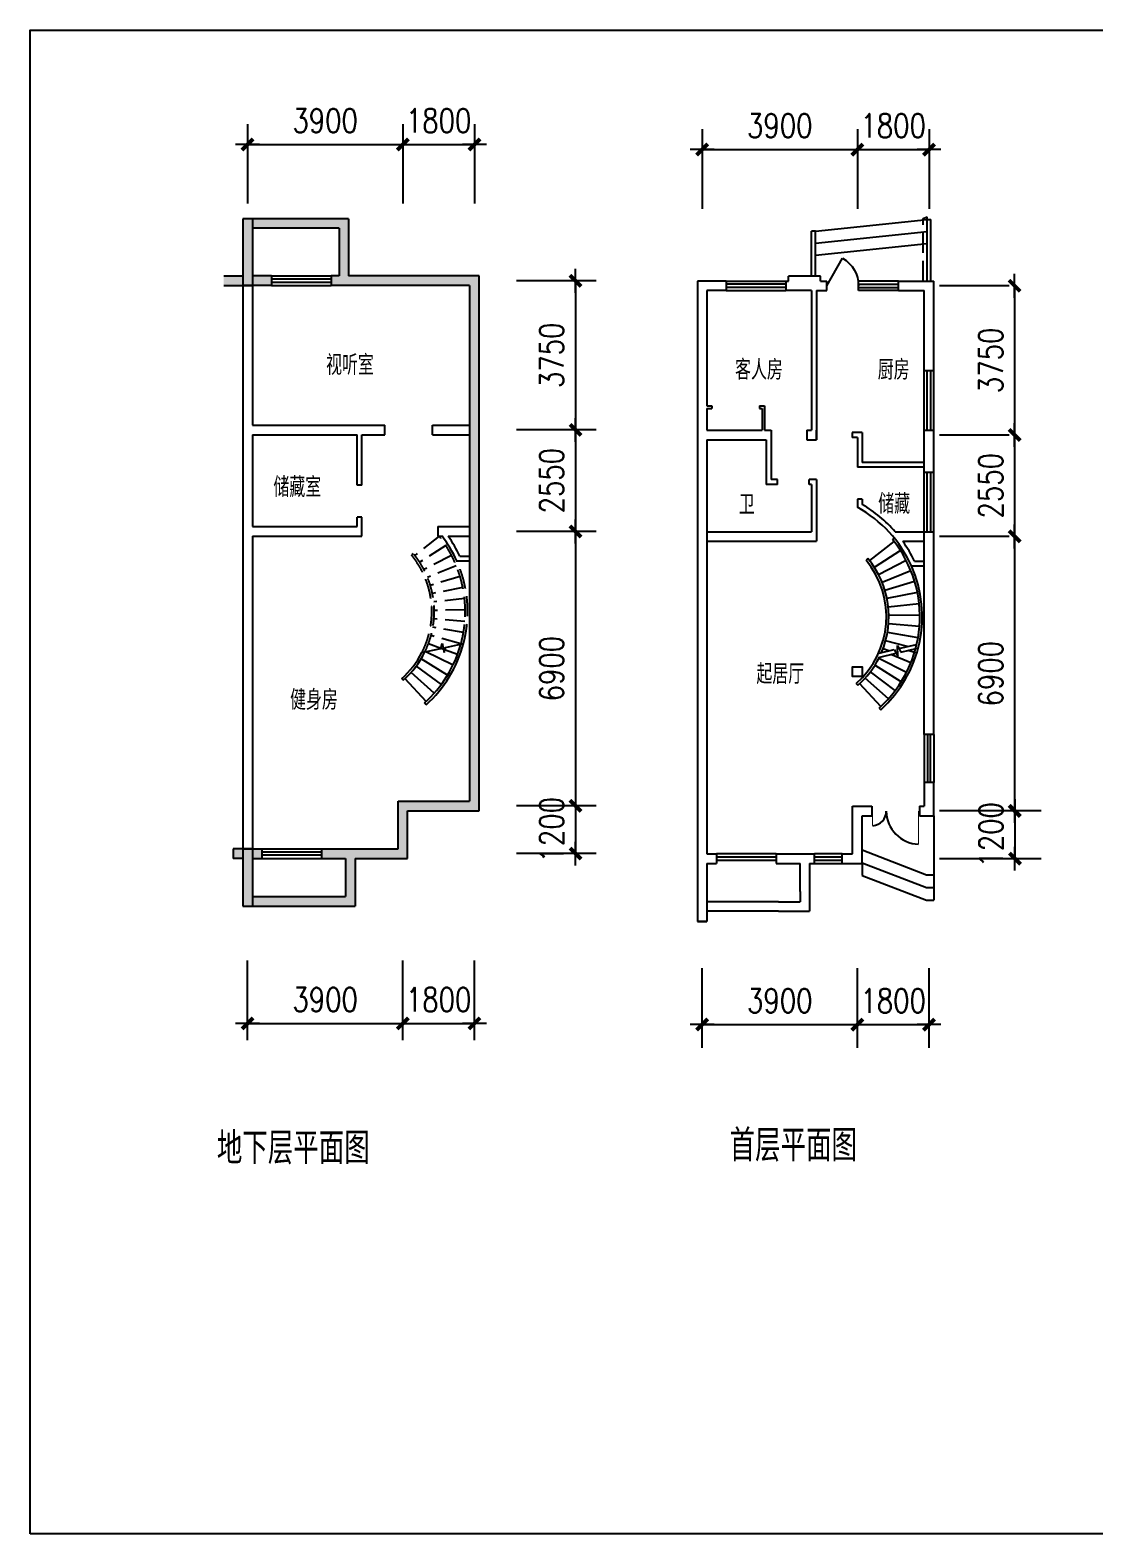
# Model space of a CAD drawing. Extents: x -144404 to 147451, y -180554 to 49126.
# Drawn here: x 48820 to 75550, y -61273 to -23473 of the extents above; entities that cross this region are included whole.
import ezdxf

# ---------------------------------------------------------------- set-up
doc = ezdxf.new("R2010")
doc.units = 0
doc.header["$LTSCALE"] = 2000
doc.header["$MEASUREMENT"] = 0
doc.linetypes.add('DASH', pattern=[0.35, 0.25, -0.1])
doc.layers.get('0').update_dxf_attribs({"color": 3, "linetype": 'CONTINUOUS'})
doc.layers.get('DEFPOINTS').update_dxf_attribs({"linetype": 'CONTINUOUS'})
for name, color, linetype in [('AXIS', 3, 'CONTINUOUS'), ('JIAJU', 6, 'CONTINUOUS'), ('OTHER', 7, 'CONTINUOUS'), ('PUB_DIM', 3, 'CONTINUOUS'), ('PUB_TEXT', 7, 'CONTINUOUS'), ('PUB_TITLE', 4, 'CONTINUOUS'), ('ROOF', 4, 'CONTINUOUS'), ('STAIR', 6, 'CONTINUOUS'), ('WALL', 255, 'CONTINUOUS'), ('WINDOW', 4, 'CONTINUOUS')]:
    doc.layers.add(name, color=color, linetype=linetype)
doc.styles.add('-宋体', font='simplex.shx', dxfattribs={"width": 0.8, "bigfont": 'hztxt.shx'})
doc.styles.add('DIM_FONT', font='SIMPLEX.shx', dxfattribs={"width": 0.8})
doc.dimstyles.new('AXIS200', dxfattribs={"dimscale": 2, "dimtxt": 300, "dimasz": 1, "dimexe": 250, "dimexo": 300, "dimgap": 150, "dimtad": 1, "dimdec": 0, "dimzin": 0, "dimtxsty": 'DIM_FONT', "dimblk": '_DIMX', "dimcen": 0.09, "dimse1": 1, "dimse2": 1, "dimclrt": 7, "dimazin": 3, "dimtfac": 1, "dimtdec": 0, "dimtix": 1, "dimtmove": 0, "dimatfit": 3, "dimtolj": 1, "dimtzin": 0})

# ---------------------------------------------------------------- blocks, each defined once
blk = doc.blocks.new('_DIMX')
blk.add_line((-150, 0), (150, 0))
at = {"const_width": 50}
blk.add_lwpolyline([(-70, -70), (70, 70)], dxfattribs=at)
blk = doc.blocks.new('*D230')
at = {"color": 0, "linetype": 'BYBLOCK'}
for p, q in [((234837, 170810), (234835, 170810)), ((234839, 170810), (236639, 170810)), ((236641, 170810), (236643, 170810))]:
    blk.add_line(p, q, dxfattribs=at)
at = {"layer": 'DEFPOINTS', "color": 0, "linetype": 'BYBLOCK'}
for p in [(236639, 170810), (234839, 165210), (236639, 165210)]:
    blk.add_point(p, dxfattribs=at)
at = {"color": 0, "linetype": 'BYBLOCK', "xscale": 2, "yscale": 2, "zscale": 2}
blk.add_blockref('_DIMX', (234839, 170810), dxfattribs=at)
at = {"color": 0, "linetype": 'BYBLOCK', "xscale": 2, "yscale": 2, "zscale": 2, "rotation": 180}
blk.add_blockref('_DIMX', (236639, 170810), dxfattribs=at)
at = {"color": 7, "linetype": 'BYBLOCK', "insert": (235739, 171410), "char_height": 600, "attachment_point": 5, "style": 'DIM_FONT'}
blk.add_mtext('\\A1;1800', dxfattribs=at)
blk = doc.blocks.new('*D229')
at = {"color": 0, "linetype": 'BYBLOCK'}
blk.add_line((230941, 170810), (234837, 170810), dxfattribs=at)
at = {"layer": 'DEFPOINTS', "color": 0, "linetype": 'BYBLOCK'}
for p in [(234839, 170810), (230939, 165210), (234839, 165210)]:
    blk.add_point(p, dxfattribs=at)
at = {"color": 0, "linetype": 'BYBLOCK', "xscale": 2, "yscale": 2, "zscale": 2, "rotation": 180}
blk.add_blockref('_DIMX', (230939, 170810), dxfattribs=at)
at = {"color": 0, "linetype": 'BYBLOCK', "xscale": 2, "yscale": 2, "zscale": 2}
blk.add_blockref('_DIMX', (234839, 170810), dxfattribs=at)
at = {"color": 7, "linetype": 'BYBLOCK', "insert": (232889, 171410), "char_height": 600, "attachment_point": 5, "style": 'DIM_FONT'}
blk.add_mtext('\\A1;3900', dxfattribs=at)
blk = doc.blocks.new('*D237')
at = {"color": 0, "linetype": 'BYBLOCK'}
for p, q in [((220549, 170682), (220547, 170682)), ((220551, 170682), (222351, 170682)), ((222353, 170682), (222355, 170682))]:
    blk.add_line(p, q, dxfattribs=at)
at = {"layer": 'DEFPOINTS', "color": 0, "linetype": 'BYBLOCK'}
for p in [(222351, 170682), (220551, 165082), (222351, 165082)]:
    blk.add_point(p, dxfattribs=at)
at = {"color": 0, "linetype": 'BYBLOCK', "xscale": 2, "yscale": 2, "zscale": 2}
blk.add_blockref('_DIMX', (220551, 170682), dxfattribs=at)
at = {"color": 0, "linetype": 'BYBLOCK', "xscale": 2, "yscale": 2, "zscale": 2, "rotation": 180}
blk.add_blockref('_DIMX', (222351, 170682), dxfattribs=at)
at = {"color": 7, "linetype": 'BYBLOCK', "insert": (221451, 171282), "char_height": 600, "attachment_point": 5, "style": 'DIM_FONT'}
blk.add_mtext('\\A1;1800', dxfattribs=at)
blk = doc.blocks.new('*D238')
at = {"color": 0, "linetype": 'BYBLOCK'}
blk.add_line((216653, 170682), (220549, 170682), dxfattribs=at)
at = {"layer": 'DEFPOINTS', "color": 0, "linetype": 'BYBLOCK'}
for p in [(220551, 170682), (216651, 165082), (220551, 165082)]:
    blk.add_point(p, dxfattribs=at)
at = {"color": 0, "linetype": 'BYBLOCK', "xscale": 2, "yscale": 2, "zscale": 2, "rotation": 180}
blk.add_blockref('_DIMX', (216651, 170682), dxfattribs=at)
at = {"color": 0, "linetype": 'BYBLOCK', "xscale": 2, "yscale": 2, "zscale": 2}
blk.add_blockref('_DIMX', (220551, 170682), dxfattribs=at)
at = {"color": 7, "linetype": 'BYBLOCK', "insert": (218601, 171282), "char_height": 600, "attachment_point": 5, "style": 'DIM_FONT'}
blk.add_mtext('\\A1;3900', dxfattribs=at)
blk = doc.blocks.new('*D227')
at = {"color": 0, "linetype": 'BYBLOCK'}
for p, q in [((234837, 149298), (234835, 149298)), ((234839, 149298), (236639, 149298)), ((236641, 149298), (236643, 149298))]:
    blk.add_line(p, q, dxfattribs=at)
at = {"layer": 'DEFPOINTS', "color": 0, "linetype": 'BYBLOCK'}
for p in [(234839, 154898), (236639, 154898), (236639, 149298)]:
    blk.add_point(p, dxfattribs=at)
at = {"color": 0, "linetype": 'BYBLOCK', "xscale": 2, "yscale": 2, "zscale": 2}
blk.add_blockref('_DIMX', (234839, 149298), dxfattribs=at)
at = {"color": 0, "linetype": 'BYBLOCK', "xscale": 2, "yscale": 2, "zscale": 2, "rotation": 180}
blk.add_blockref('_DIMX', (236639, 149298), dxfattribs=at)
at = {"color": 7, "linetype": 'BYBLOCK', "insert": (235739, 149898), "char_height": 600, "attachment_point": 5, "style": 'DIM_FONT'}
blk.add_mtext('\\A1;1800', dxfattribs=at)
blk = doc.blocks.new('*D228')
at = {"color": 0, "linetype": 'BYBLOCK'}
blk.add_line((230941, 149298), (234837, 149298), dxfattribs=at)
at = {"layer": 'DEFPOINTS', "color": 0, "linetype": 'BYBLOCK'}
for p in [(230939, 154898), (234839, 154898), (234839, 149298)]:
    blk.add_point(p, dxfattribs=at)
at = {"color": 0, "linetype": 'BYBLOCK', "xscale": 2, "yscale": 2, "zscale": 2, "rotation": 180}
blk.add_blockref('_DIMX', (230939, 149298), dxfattribs=at)
at = {"color": 0, "linetype": 'BYBLOCK', "xscale": 2, "yscale": 2, "zscale": 2}
blk.add_blockref('_DIMX', (234839, 149298), dxfattribs=at)
at = {"color": 7, "linetype": 'BYBLOCK', "insert": (232889, 149898), "char_height": 600, "attachment_point": 5, "style": 'DIM_FONT'}
blk.add_mtext('\\A1;3900', dxfattribs=at)
blk = doc.blocks.new('*D235')
at = {"color": 0, "linetype": 'BYBLOCK'}
for p, q in [((220549, 148688), (220547, 148688)), ((220551, 148688), (222351, 148688)), ((222353, 148688), (222355, 148688))]:
    blk.add_line(p, q, dxfattribs=at)
at = {"layer": 'DEFPOINTS', "color": 0, "linetype": 'BYBLOCK'}
for p in [(220551, 154288), (222351, 154288), (222351, 148688)]:
    blk.add_point(p, dxfattribs=at)
at = {"color": 0, "linetype": 'BYBLOCK', "xscale": 2, "yscale": 2, "zscale": 2}
blk.add_blockref('_DIMX', (220551, 148688), dxfattribs=at)
at = {"color": 0, "linetype": 'BYBLOCK', "xscale": 2, "yscale": 2, "zscale": 2, "rotation": 180}
blk.add_blockref('_DIMX', (222351, 148688), dxfattribs=at)
at = {"color": 7, "linetype": 'BYBLOCK', "insert": (221451, 149288), "char_height": 600, "attachment_point": 5, "style": 'DIM_FONT'}
blk.add_mtext('\\A1;1800', dxfattribs=at)
blk = doc.blocks.new('*D236')
at = {"color": 0, "linetype": 'BYBLOCK'}
blk.add_line((216653, 148688), (220549, 148688), dxfattribs=at)
at = {"layer": 'DEFPOINTS', "color": 0, "linetype": 'BYBLOCK'}
for p in [(216651, 154288), (220551, 154288), (220551, 148688)]:
    blk.add_point(p, dxfattribs=at)
at = {"color": 0, "linetype": 'BYBLOCK', "xscale": 2, "yscale": 2, "zscale": 2, "rotation": 180}
blk.add_blockref('_DIMX', (216651, 148688), dxfattribs=at)
at = {"color": 0, "linetype": 'BYBLOCK', "xscale": 2, "yscale": 2, "zscale": 2}
blk.add_blockref('_DIMX', (220551, 148688), dxfattribs=at)
at = {"color": 7, "linetype": 'BYBLOCK', "insert": (218601, 149288), "char_height": 600, "attachment_point": 5, "style": 'DIM_FONT'}
blk.add_mtext('\\A1;3900', dxfattribs=at)
blk = doc.blocks.new('*D231')
at = {"color": 0, "linetype": 'BYBLOCK'}
blk.add_line((241909, 161083), (241909, 154187), dxfattribs=at)
at = {"layer": 'DEFPOINTS', "color": 0, "linetype": 'BYBLOCK'}
for p in [(237909, 161085), (237909, 154185), (241909, 154185)]:
    blk.add_point(p, dxfattribs=at)
at = {"color": 0, "linetype": 'BYBLOCK', "xscale": 2, "yscale": 2, "zscale": 2}
for p, rotation in [((241909, 161085), 90), ((241909, 154185), 270)]:
    blk.add_blockref('_DIMX', p, dxfattribs=dict(at, rotation=rotation))
at = {"color": 7, "linetype": 'BYBLOCK', "insert": (241309, 157635), "char_height": 600, "attachment_point": 5, "rotation": 90, "style": 'DIM_FONT'}
blk.add_mtext('\\A1;6900', dxfattribs=at)
blk = doc.blocks.new('*D239')
at = {"color": 0, "linetype": 'BYBLOCK'}
blk.add_line((224503, 160956), (224503, 154060), dxfattribs=at)
at = {"layer": 'DEFPOINTS', "color": 0, "linetype": 'BYBLOCK'}
for p in [(223451, 160958), (223451, 154058), (224503, 154058)]:
    blk.add_point(p, dxfattribs=at)
at = {"color": 0, "linetype": 'BYBLOCK', "xscale": 2, "yscale": 2, "zscale": 2}
for p, rotation in [((224503, 160958), 90), ((224503, 154058), 270)]:
    blk.add_blockref('_DIMX', p, dxfattribs=dict(at, rotation=rotation))
at = {"color": 7, "linetype": 'BYBLOCK', "insert": (223903, 157508), "char_height": 600, "attachment_point": 5, "rotation": 90, "style": 'DIM_FONT'}
blk.add_mtext('\\A1;6900', dxfattribs=at)
blk = doc.blocks.new('_WBLK')
for p, q in [((-0.5, 0.5), (0.5, 0.5)), ((0.5, 0.167), (-0.5, 0.167)), ((0.5, -0.167), (-0.5, -0.167)), ((-0.5, -0.5), (0.5, -0.5))]:
    blk.add_line(p, q)
blk = doc.blocks.new('*D232')
at = {"color": 0, "linetype": 'BYBLOCK'}
for p, q in [((241909, 154187), (241909, 154189)), ((241909, 154185), (241909, 152985)), ((241909, 152983), (241909, 152981))]:
    blk.add_line(p, q, dxfattribs=at)
at = {"layer": 'DEFPOINTS', "color": 0, "linetype": 'BYBLOCK'}
for p in [(237909, 154185), (237909, 152985), (241909, 152985)]:
    blk.add_point(p, dxfattribs=at)
at = {"color": 0, "linetype": 'BYBLOCK', "xscale": 2, "yscale": 2, "zscale": 2}
for p, rotation in [((241909, 154185), 270), ((241909, 152985), 90)]:
    blk.add_blockref('_DIMX', p, dxfattribs=dict(at, rotation=rotation))
at = {"color": 7, "linetype": 'BYBLOCK', "insert": (241309, 153585), "char_height": 600, "attachment_point": 5, "rotation": 90, "style": 'DIM_FONT'}
blk.add_mtext('\\A1;1200', dxfattribs=at)
blk = doc.blocks.new('M_B15SGY')
at = {"linetype": 'CONTINUOUS'}
for p, q in [((-0.5, 0.5), (0.5, 0.5)), ((0.5, 0.167), (-0.5, 0.167)), ((0.5, -0.167), (-0.5, -0.167))]:
    blk.add_line(p, q, dxfattribs=at)
blk = doc.blocks.new('*D240')
at = {"color": 0, "linetype": 'BYBLOCK'}
for p, q in [((224509, 154060), (224509, 154062)), ((224509, 154058), (224509, 152858)), ((224509, 152856), (224509, 152854))]:
    blk.add_line(p, q, dxfattribs=at)
at = {"layer": 'DEFPOINTS', "color": 0, "linetype": 'BYBLOCK'}
for p in [(223456, 154058), (223456, 152858), (224509, 152858)]:
    blk.add_point(p, dxfattribs=at)
at = {"color": 0, "linetype": 'BYBLOCK', "xscale": 2, "yscale": 2, "zscale": 2}
for p, rotation in [((224509, 154058), 270), ((224509, 152858), 90)]:
    blk.add_blockref('_DIMX', p, dxfattribs=dict(at, rotation=rotation))
at = {"color": 7, "linetype": 'BYBLOCK', "insert": (223909, 153458), "char_height": 600, "attachment_point": 5, "rotation": 90, "style": 'DIM_FONT'}
blk.add_mtext('\\A1;1200', dxfattribs=at)
blk = doc.blocks.new('M_A17ORW')
at = {"const_width": 0.02}
for points in [[(-0.481, -0.001), (-0.481, -0.308)], [(0.481, 0.001), (0.481, -0.691)]]:
    blk.add_lwpolyline(points, dxfattribs=at)
for centre, radius, start, end in [((-0.501, -0.003), 0.307, 274.2492, 0.2101), ((0.505, 0.002), 0.699, 180.2762, 268.0603)]:
    blk.add_arc(centre, radius, start, end)
blk = doc.blocks.new('*D233')
at = {"color": 0, "linetype": 'BYBLOCK'}
blk.add_line((241909, 167383), (241909, 163637), dxfattribs=at)
at = {"layer": 'DEFPOINTS', "color": 0, "linetype": 'BYBLOCK'}
for p in [(237909, 167385), (237909, 163635), (241909, 163635)]:
    blk.add_point(p, dxfattribs=at)
at = {"color": 0, "linetype": 'BYBLOCK', "xscale": 2, "yscale": 2, "zscale": 2}
for p, rotation in [((241909, 167385), 90), ((241909, 163635), 270)]:
    blk.add_blockref('_DIMX', p, dxfattribs=dict(at, rotation=rotation))
at = {"color": 7, "linetype": 'BYBLOCK', "insert": (241309, 165510), "char_height": 600, "attachment_point": 5, "rotation": 90, "style": 'DIM_FONT'}
blk.add_mtext('\\A1;3750', dxfattribs=at)
blk = doc.blocks.new('*D234')
at = {"color": 0, "linetype": 'BYBLOCK'}
blk.add_line((241909, 163633), (241909, 161087), dxfattribs=at)
at = {"layer": 'DEFPOINTS', "color": 0, "linetype": 'BYBLOCK'}
for p in [(237909, 163635), (237909, 161085), (241909, 161085)]:
    blk.add_point(p, dxfattribs=at)
at = {"color": 0, "linetype": 'BYBLOCK', "xscale": 2, "yscale": 2, "zscale": 2}
for p, rotation in [((241909, 163635), 90), ((241909, 161085), 270)]:
    blk.add_blockref('_DIMX', p, dxfattribs=dict(at, rotation=rotation))
at = {"color": 7, "linetype": 'BYBLOCK', "insert": (241309, 162360), "char_height": 600, "attachment_point": 5, "rotation": 90, "style": 'DIM_FONT'}
blk.add_mtext('\\A1;2550', dxfattribs=at)
blk = doc.blocks.new('*D242')
at = {"color": 0, "linetype": 'BYBLOCK'}
blk.add_line((224503, 167256), (224503, 163510), dxfattribs=at)
at = {"layer": 'DEFPOINTS', "color": 0, "linetype": 'BYBLOCK'}
for p in [(223451, 167258), (223451, 163508), (224503, 163508)]:
    blk.add_point(p, dxfattribs=at)
at = {"color": 0, "linetype": 'BYBLOCK', "xscale": 2, "yscale": 2, "zscale": 2}
for p, rotation in [((224503, 167258), 90), ((224503, 163508), 270)]:
    blk.add_blockref('_DIMX', p, dxfattribs=dict(at, rotation=rotation))
at = {"color": 7, "linetype": 'BYBLOCK', "insert": (223903, 165383), "char_height": 600, "attachment_point": 5, "rotation": 90, "style": 'DIM_FONT'}
blk.add_mtext('\\A1;3750', dxfattribs=at)
blk = doc.blocks.new('_GCBLK')
at = {"linetype": 'DASH'}
for p, q in [((-0.5, -0.5), (-0.5, 0.5)), ((0.5, -0.5), (0.5, 0.5)), ((-0.5, 0.2), (0.5, 0.2)), ((-0.5, -0.2), (0.5, -0.2))]:
    blk.add_line(p, q, dxfattribs=at)
blk = doc.blocks.new('*D241')
at = {"color": 0, "linetype": 'BYBLOCK'}
blk.add_line((224503, 163506), (224503, 160960), dxfattribs=at)
at = {"layer": 'DEFPOINTS', "color": 0, "linetype": 'BYBLOCK'}
for p in [(223451, 163508), (223451, 160958), (224503, 160958)]:
    blk.add_point(p, dxfattribs=at)
at = {"color": 0, "linetype": 'BYBLOCK', "xscale": 2, "yscale": 2, "zscale": 2}
for p, rotation in [((224503, 163508), 90), ((224503, 160958), 270)]:
    blk.add_blockref('_DIMX', p, dxfattribs=dict(at, rotation=rotation))
at = {"color": 7, "linetype": 'BYBLOCK', "insert": (223903, 162233), "char_height": 600, "attachment_point": 5, "rotation": 90, "style": 'DIM_FONT'}
blk.add_mtext('\\A1;2550', dxfattribs=at)
blk = doc.blocks.new('_DBLK')
blk.add_line((-0.5, 0), (0, -0.866))
blk.add_arc((-0.5, 0), 1, 300, 0)
blk = doc.blocks.new('M_B0OPK')
for p, q in [((-0.5, 0.5), (0.5, 0.5)), ((0.5, 0.167), (-0.5, 0.167)), ((0.5, -0.167), (-0.5, -0.167)), ((-0.5, -0.5), (0.5, -0.5))]:
    blk.add_line(p, q)

msp = doc.modelspace()

# ---------------------------------------------------------------- hatches: boundary and pattern name
at = {"layer": 'PUB_DIM'}
h = msp.add_hatch(color=256, dxfattribs=at)
h.paths.add_polyline_path([(54164.4, -28213.3), (54404.4, -28213.3), (54404.4, -29893.3), (54164.4, -29893.3)])
h.paths.add_polyline_path([(54884.4, -29653.3), (54884.4, -29893.3), (54404.4, -29893.3), (54404.4, -29653.3)])
h.paths.add_polyline_path([(53684.4, -29893.3), (53684.4, -29653.3), (54164.4, -29653.3), (54164.4, -29893.3)])
msp.add_hatch(color=256, dxfattribs=at).paths.add_polyline_path([(56384.4, -29893.3), (56384.4, -29653.3), (56584.4, -29653.3), (56584.4, -28453.3), (54404.4, -28453.3), (54404.4, -28213.3), (56824.4, -28213.3), (56824.4, -29653.3), (60104.4, -29653.3), (60104.4, -43093.3), (58304.4, -43093.3), (58304.4, -44293.3), (56984.4, -44293.3), (56984.4, -45493.3), (54404.4, -45493.3), (54404.4, -45253.3), (56744.4, -45253.3), (56744.4, -44293.3), (56144.4, -44293.3), (56144.4, -44053.3), (58064.4, -44053.3), (58064.4, -44025.2, 0.5091751), (58064.4, -44011.4), (58064.4, -42853.3), (59864.4, -42853.3), (59864.4, -29893.3)])
h = msp.add_hatch(color=256, dxfattribs=at)
h.paths.add_polyline_path([(54404.4, -44293.3), (54404.4, -44053.3), (54644.4, -44053.3), (54644.4, -44293.3)])
h.paths.add_polyline_path([(54164.4, -44053.3), (54404.4, -44053.3), (54404.4, -45493.3), (54164.4, -45493.3)])
h.paths.add_polyline_path([(53924.4, -44053.3), (54164.4, -44053.3), (54164.4, -44293.3), (53924.4, -44293.3)])

# ---------------------------------------------------------------- linework, layer by layer
at = {"layer": 'AXIS'}
for p, q in [((54284.4, -25835.5), (54284.4, -27835.5)), ((58184.4, -25835.5), (58184.4, -27835.5)), ((59984.4, -25835.5), (59984.4, -27835.5)), ((65706.3, -25963.2), (65706.3, -27963.2)), ((65706.3, -25963.2), (65706.3, -27963.2)), ((69606.3, -25963.2), (69606.3, -27963.2)), ((71406.3, -25963.2), (71406.3, -27963.2)), ((63044.3, -29773.3), (61044.3, -29773.3)), ((73423, -29901), (71668.9, -29901)), ((63044.3, -33523.3), (61044.3, -33523.3)), ((73423, -33651), (71668.9, -33651)), ((63044.3, -36073.3), (61044.3, -36073.3)), ((73423, -36201), (71668.9, -36201)), ((63044.3, -42973.3), (61044.3, -42973.3)), ((74226, -43101), (71668.9, -43101)), ((63044.3, -44173.3), (61044.3, -44173.3)), ((74226, -44301), (71668.9, -44301)), ((54284.4, -48861.1), (54284.4, -46861.1)), ((58184.4, -48861.1), (58184.4, -46861.1)), ((59984.4, -48861.1), (59984.4, -46861.1)), ((65706.3, -49052.1), (65706.3, -47052.1)), ((65706.3, -49052.1), (65706.3, -47052.1)), ((69606.3, -49052.1), (69606.3, -47052.1)), ((71406.3, -49052.1), (71406.3, -47052.1))]:
    msp.add_line(p, q, dxfattribs=at)
at = {"layer": 'DEFPOINTS', "color": 0, "linetype": 'BYBLOCK'}
for p in [(71194.2, -26926.4), (57311, -37595.9), (71194.2, -44864.1)]:
    msp.add_point(p, dxfattribs=at)
at = {"layer": 'JIAJU'}
msp.add_line((65586.3, -29781.5), (65586.8, -29781), dxfattribs=at)
at = {"layer": 'OTHER'}
for p, q in [((54164.4, -28213.3), (54164.4, -36788.3)), ((54404.4, -28213.3), (54404.4, -33403.3)), ((65586.3, -29781.5), (65586.3, -37856)), ((65826.3, -30021), (65826.3, -32921)), ((65826.3, -32981), (65826.3, -33531)), ((54404.4, -33643.3), (54404.4, -35953.3)), ((65826.3, -33771), (65826.3, -37856)), ((54404.4, -36193.3), (54404.4, -36788.3)), ((54164.4, -36918.3), (54164.4, -45493.3)), ((54404.4, -36918.3), (54404.4, -45493.3)), ((65586.3, -37986), (65586.3, -45881)), ((65826.3, -37986), (65826.3, -44181)), ((65826.3, -44421), (65826.3, -45881))]:
    msp.add_line(p, q, dxfattribs=at)
at = {"layer": 'PUB_TITLE'}
msp.add_lwpolyline([(48819.7, -61272.6), (48819.7, -23472.6), (102279.7, -23472.6), (102279.7, -61272.6)], close=True, dxfattribs=at)
at = {"layer": 'ROOF', "linetype": 'DASH'}
for p, q in [((71256.3, -29769.4), (71256.3, -28206.1)), ((71256.3, -28259.7), (71256.3, -28206.1)), ((71356.3, -29781), (71356.3, -28167.7))]:
    msp.add_line(p, q, dxfattribs=at)
at = {"layer": 'STAIR', "linetype": 'DASH'}
for p, q in [((59100.7, -36196.3), (58486.1, -36676.5)), ((58448.5, -36629.7), (58401.2, -36666.7)), ((59265.9, -36429.2), (58609.4, -36850.4)), ((59408.8, -36676.3), (58716.1, -37035)), ((59528.1, -36935.6), (58805.2, -37228.6)), ((59623, -37204.9), (58876.1, -37429.7)), ((59692.5, -37481.8), (58928, -37636.4)), ((59736.1, -37763.9), (58960.5, -37847.1)), ((59753.4, -38048.9), (58973.4, -38059.9)), ((59708.6, -38617.4), (58940, -38484.5)), ((59744.2, -38334.2), (58966.6, -38273)), ((59141.9, -39013.7), (58828.8, -38897.1)), ((59646.9, -38897.6), (58893.9, -38694.1))]:
    msp.add_line(p, q, dxfattribs=at)
at = {"layer": 'STAIR'}
for p, q in [((70532.6, -36240.2), (70485.3, -36277.1)), ((70522.7, -36324), (69908, -36804.2)), ((70687.8, -36556.9), (70031.4, -36978.1)), ((69870.5, -36757.4), (69823.2, -36794.4)), ((70830.7, -36804), (70138, -37162.7)), ((70950.1, -37063.4), (70227.2, -37356.3)), ((71044.9, -37332.6), (70298, -37557.4)), ((71114.4, -37609.5), (70349.9, -37764.2)), ((71158, -37891.6), (70382.5, -37974.9)), ((71175.3, -38176.6), (70395.4, -38187.6)), ((71166.1, -38461.9), (70388.5, -38400.7)), ((59141.4, -39015.7), (59174.8, -38885.8)), ((59174.8, -38885.8), (59225.3, -39120.4)), ((59258.7, -38990.5), (59709.8, -38893.5)), ((70864.9, -38968.8), (70315.9, -38820.4)), ((71130.5, -38745.2), (70362, -38612.2)), ((70651.6, -39018.5), (71094.9, -38915.2)), ((59311.9, -39683.1), (58643.7, -39280.7)), ((58665.1, -39118.1), (59141.4, -39015.7)), ((59447.7, -39432), (58745.2, -39093.2)), ((59559.7, -39169.4), (59141.9, -39013.7)), ((59225.3, -39120.4), (59258.7, -38990.5)), ((70116.3, -39143.3), (70532.5, -39046.3)), ((70139, -39240.7), (70582.3, -39137.4)), ((70839.9, -39618.6), (70144.9, -39264.4)), ((70397, -39077.9), (70250.8, -39023.4)), ((70951.3, -39374), (70444.8, -39169.4)), ((70532.5, -39046.3), (70622.1, -39210.2)), ((70622.1, -39210.2), (70611.8, -38945.7)), ((70611.8, -38945.7), (70701.3, -39109.6)), ((70701.3, -39109.6), (71117.6, -39012.6)), ((71098.4, -39138.3), (70873.3, -39069.5)), ((58973.6, -40142.3), (58391.2, -39623.6)), ((59153.4, -39920.6), (58525.4, -39458)), ((70555.4, -40073.8), (69932.5, -39604.4)), ((70707.6, -39852.4), (70046.1, -39439.1)), ((58197.8, -39815), (58156.9, -39771.1)), ((58774.1, -40346.5), (58242.2, -39776.1)), ((69578.9, -39898.8), (69619.8, -39942.7)), ((70196.2, -40472.8), (69664.2, -39902.4)), ((70384.5, -40281.2), (69804.8, -39759.3)), ((58770.9, -40429.5), (58730.8, -40384.8)), ((70151.9, -40513.3), (70192.8, -40557.2))]:
    msp.add_line(p, q, dxfattribs=at)
at = {"layer": 'STAIR', "linetype": 'DASH'}
for radius, start, end in [(3080, 344.65264, 38.07077), (3140, 345.2206, 37.21816), (2300, 333.96831, 39.49484), (2240, 332.75197, 39.53489)]:
    msp.add_arc((56673.7, -38092.5), radius, start, end, dxfattribs=at)
at = {"layer": 'STAIR'}
for centre, radius, start, end in [((68095.6, -38220.3), 3080, 311.90511, 39.11622), ((68095.6, -38220.3), 2240, 311.46511, 39.53489), ((68095.6, -38220.3), 2300, 336.94368, 39.49484), ((68095.6, -38220.3), 3140, 311.90511, 24.04157), ((56673.7, -38092.5), 3080, 311.90511, 344.65264), ((56673.7, -38092.5), 3140, 311.90511, 345.2206), ((56673.7, -38092.5), 2240, 311.46511, 332.75197), ((56673.7, -38092.5), 2300, 311.50516, 333.96831), ((68095.6, -38220.3), 2300, 311.50516, 333.79253)]:
    msp.add_arc(centre, radius, start, end, dxfattribs=at)
at = {"layer": 'WALL'}
for p, q in [((56824.4, -28213.3), (54164.4, -28213.3)), ((56824.4, -28213.3), (56824.4, -29653.3)), ((54164.4, -28453.3), (54164.4, -29653.3)), ((56584.4, -28453.3), (54404.4, -28453.3)), ((54404.4, -28453.3), (54404.4, -29653.3)), ((56584.4, -28453.3), (56584.4, -29653.3)), ((53684.4, -29653.3), (54164.4, -29653.3)), ((54884.4, -29653.3), (54404.4, -29653.3)), ((54884.4, -29653.3), (54884.4, -29893.3)), ((56384.4, -29653.3), (56384.4, -29893.3)), ((56584.4, -29653.3), (56384.4, -29653.3)), ((60104.4, -29653.3), (56824.4, -29653.3)), ((60104.4, -43093.3), (60104.4, -29653.3)), ((66306.3, -29781), (65586.8, -29781)), ((66306.3, -29781), (66306.3, -30021)), ((67806.3, -29781), (67876.3, -29781)), ((67806.3, -29781), (67806.3, -30021)), ((67876.3, -29781), (67876.3, -29661)), ((68676.3, -29661), (67876.3, -29661)), ((68676.3, -29781), (68676.3, -29661)), ((68676.3, -29781), (68836.3, -29781)), ((68836.3, -30021), (68836.3, -29781)), ((70636.3, -29781), (71526.3, -29781)), ((70636.3, -30021), (70636.3, -29781)), ((70996.6, -29781), (71526.3, -29781)), ((71526.3, -41181), (71526.3, -29781)), ((53684.4, -29893.3), (54404.4, -29893.3)), ((54164.4, -29893.3), (54164.4, -44053.3)), ((54884.4, -29893.3), (54164.4, -29893.3)), ((54404.4, -29893.3), (54404.4, -33403.3)), ((59864.4, -29893.3), (56384.4, -29893.3)), ((59864.4, -29893.3), (59864.4, -42853.3)), ((65586.3, -30021), (65586.3, -44181)), ((65826.3, -30021), (65826.3, -32921)), ((66306.3, -30021), (65826.3, -30021)), ((68456.3, -30021), (67806.3, -30021)), ((68456.3, -30021), (68456.3, -33530.5)), ((68576.3, -30021), (68576.3, -33771)), ((68576.3, -30021), (68836.3, -30021)), ((70636.3, -30021), (71286.3, -30021)), ((70996.6, -30021), (71286.3, -30021)), ((71286.3, -41181), (71286.3, -30021)), ((65826.3, -32921), (65946.3, -32921)), ((65826.3, -32981), (65946.3, -32981)), ((65826.3, -32981), (65826.3, -33531)), ((65946.3, -32921), (65946.3, -32981)), ((67146.3, -32921), (67276.3, -32921)), ((67146.3, -32921), (67146.3, -32981)), ((67146.3, -32981), (67216.3, -32981)), ((67216.3, -32981), (67216.3, -33531)), ((67276.3, -32921), (67276.3, -33531)), ((54404.4, -33403.3), (57154.4, -33403.3)), ((57154.4, -33403.3), (57734.4, -33403.3)), ((57734.4, -33643.3), (57734.4, -33403.3)), ((58934.4, -33403.3), (59864.4, -33403.3)), ((58934.4, -33643.3), (58934.4, -33403.3)), ((65826.3, -33531), (67216.3, -33531)), ((67276.3, -33531), (67436.3, -33531)), ((67436.3, -33531), (67436.3, -34771)), ((67436.3, -33531), (67436.3, -33771)), ((68336.3, -33531), (68455.8, -33531)), ((68336.3, -33531), (68336.3, -33771)), ((68455.8, -33531), (68456.3, -33530.5)), ((68576.3, -33771), (68576.3, -33531)), ((68576.3, -33531), (68576.3, -33771)), ((69726.3, -33591), (69476.3, -33591)), ((69476.3, -33591), (69476.3, -33711)), ((69726.3, -33591), (69726.3, -34341)), ((54404.4, -33643.3), (57034.4, -33643.3)), ((57034.4, -34913.3), (57034.4, -33643.3)), ((57154.4, -34913.3), (57154.4, -33643.3)), ((57154.4, -33643.3), (57734.4, -33643.3)), ((58934.4, -33643.3), (59864.4, -33643.3)), ((65826.3, -33771), (67316.3, -33771)), ((65826.3, -33771), (65826.3, -44181)), ((67316.3, -33771), (67316.3, -34891)), ((68336.3, -33771), (68576.3, -33771)), ((69606.3, -33711), (69476.3, -33711)), ((69606.3, -33711), (69606.3, -34461)), ((71286.3, -34341), (69726.3, -34341)), ((67596.3, -34771), (67436.3, -34771)), ((67596.3, -34891), (67596.3, -34771)), ((68396.3, -34891), (68396.3, -34771)), ((68576.3, -34771), (68396.3, -34771)), ((68576.3, -34771), (68576.3, -36321)), ((71286.3, -34461), (69606.3, -34461)), ((57154.4, -34913.3), (57034.4, -34913.3)), ((67596.3, -34891), (67316.3, -34891)), ((68456.3, -34891), (68396.3, -34891)), ((68456.3, -34891), (68456.3, -36081)), ((69606.3, -35261), (69606.3, -35467.6)), ((69726.3, -35261), (69606.3, -35261)), ((69726.3, -35261), (69726.3, -35397.4)), ((57154.4, -35713.3), (57034.4, -35713.3)), ((57034.4, -35953.3), (57034.4, -35713.3)), ((57154.4, -36193.3), (57154.4, -35713.3)), ((54404.4, -35953.3), (57034.4, -35953.3)), ((54404.4, -36193.3), (57154.4, -36193.3)), ((54404.4, -36193.3), (54404.4, -44053.3)), ((59064.4, -35953.3), (59864.4, -35953.3)), ((59064.4, -35953.3), (59064.4, -36193.3)), ((59064.4, -36193.3), (59174.2, -36193.3)), ((59323.3, -36193.3), (59864.4, -36193.3)), ((65826.3, -36081), (68456.3, -36081)), ((70555.5, -36081), (71286.3, -36081)), ((65826.3, -36321), (68576.3, -36321)), ((70745.2, -36321), (71286.3, -36321)), ((59541.3, -36813.3), (59864.4, -36813.3)), ((59618.1, -36693.3), (59864.4, -36693.3)), ((70963.2, -36941), (71286.3, -36941)), ((71040, -36821), (71286.3, -36821)), ((71526.3, -41181), (71286.3, -41181)), ((71286.3, -42381), (71286.3, -42981)), ((71526.3, -42381), (71286.3, -42381)), ((71526.3, -43221), (71526.3, -42381)), ((58064.4, -44053.3), (58064.4, -42853.3)), ((58064.4, -42853.3), (59864.4, -42853.3)), ((69486.3, -44181), (69486.3, -42981)), ((69486.3, -42981), (69966.3, -42981)), ((69966.3, -42981), (69966.3, -43221)), ((71166.3, -42981), (71286.3, -42981)), ((71166.3, -42981), (71166.3, -43221)), ((58304.4, -44293.3), (58304.4, -43093.3)), ((58304.4, -43093.3), (60104.4, -43093.3)), ((69726.3, -44421), (69726.3, -43221)), ((69726.3, -43221), (69966.3, -43221)), ((71166.3, -43221), (71526.3, -43221)), ((53924.4, -44053.3), (53924.4, -44293.3)), ((54404.4, -44053.3), (53924.4, -44053.3)), ((54164.4, -44053.3), (54644.4, -44053.3)), ((54644.4, -44053.3), (54644.4, -44293.3)), ((56144.4, -44053.3), (56144.4, -44293.3)), ((56144.4, -44053.3), (58064.4, -44053.3)), ((65826.3, -44181), (66066.3, -44181)), ((66066.3, -44181), (66066.3, -44421)), ((67566.3, -44181), (67566.3, -44421)), ((67566.3, -44181), (68526.3, -44181)), ((68526.3, -44421), (68526.3, -44181)), ((69226.3, -44181), (69486.3, -44181)), ((69226.3, -44421), (69226.3, -44181)), ((54164.4, -44293.3), (53924.4, -44293.3)), ((54164.4, -44293.3), (54164.4, -45253.3)), ((54404.4, -44293.3), (54644.4, -44293.3)), ((54404.4, -44293.3), (54404.4, -45253.3)), ((56144.4, -44293.3), (56744.4, -44293.3)), ((56744.4, -44293.3), (56744.4, -45253.3)), ((56984.4, -44293.3), (58304.4, -44293.3)), ((56984.4, -44293.3), (56984.4, -45493.3)), ((65586.3, -44421), (65586.3, -45881)), ((65826.3, -44421), (65826.3, -45881)), ((65826.3, -44421), (66066.3, -44421)), ((67566.3, -44421), (68166.3, -44421)), ((68166.3, -45121), (68166.3, -44421)), ((68406.3, -44421), (68406.3, -45121)), ((68406.3, -44421), (68526.3, -44421)), ((69226.3, -44421), (69726.3, -44421)), ((54404.4, -45253.3), (56744.4, -45253.3)), ((68166.3, -45121), (68166.3, -45381)), ((68406.3, -45121), (68406.3, -45621)), ((54164.4, -45493.3), (56984.4, -45493.3)), ((67626.3, -45381), (65826.3, -45381)), ((67626.3, -45621), (65826.3, -45621)), ((67626.3, -45381), (68166.3, -45381)), ((67626.3, -45621), (68406.3, -45621)), ((65586.3, -45881), (65826.3, -45881)), ((65826.3, -45881), (65586.3, -45881))]:
    msp.add_line(p, q, dxfattribs=at)
for centre, radius, start, end in [((68095.6, -38220.3), 3140, 24.04157, 61.24134), ((68095.6, -38220.3), 3260, 41.01121, 59.98537), ((56673.7, -38092.5), 3140, 24.04157, 37.21816), ((56673.7, -38092.5), 3260, 25.41762, 35.63271), ((68095.6, -38220.3), 3260, 25.41762, 35.63271)]:
    msp.add_arc(centre, radius, start, end, dxfattribs=at)
at = {"layer": 'WINDOW'}
for p, q in [((68556.3, -28531), (71356.3, -28231)), ((71256.3, -28206.1), (71356.3, -28167.7)), ((71356.3, -29731), (71356.3, -28231)), ((71356.3, -28231), (71456.3, -28231)), ((71456.3, -29781), (71456.3, -28231)), ((68456.3, -29661), (68456.3, -28531)), ((68556.3, -28531), (68456.3, -28531)), ((68556.3, -29661), (68556.3, -28531)), ((68556.3, -28832.7), (71356.3, -28532.7)), ((68556.3, -29134.5), (71356.3, -28834.5)), ((66306.3, -29781), (67806.3, -29781)), ((69636.3, -30021), (69636.3, -29781)), ((69636.3, -30021), (69636.3, -29781)), ((71526.3, -41181), (71526.3, -42381)), ((71526.3, -43221), (71526.3, -45345)), ((69726.3, -44080.5), (71346.3, -44702.3)), ((68526.3, -44421), (69226.3, -44421)), ((69726.3, -44401.8), (69726.3, -44723.2)), ((69726.3, -44401.8), (71346.3, -45023.7)), ((69726.3, -44723.2), (71346.3, -45345)), ((71346.3, -44702.3), (71526.3, -44702.3)), ((71346.3, -45023.7), (71526.3, -45023.7)), ((71346.3, -45345), (71526.3, -45345))]:
    msp.add_line(p, q, dxfattribs=at)
msp.add_lwpolyline([(69726.3, -39721), (69486.3, -39721), (69486.3, -39481), (69726.3, -39481)], close=True, dxfattribs=at)

# ---------------------------------------------------------------- block references
for name, p, xscale, yscale, zscale in [('_DBLK', (69236.3, -29901), 800, -800, 800), ('M_B0OPK', (70136.3, -29901), -1000, 240, 1000)]:
    msp.add_blockref(name, p, dxfattribs=dict(at, xscale=xscale, yscale=yscale, zscale=zscale))
for name, p, xscale, yscale, zscale, rotation in [('_WBLK', (55634.4, -29773.3), -1500, 239.9999999999927, 1500, 180), ('M_B15SGY', (67056.3, -29901), -1500, 239.9999999999927, 1500, 180), ('_GCBLK', (71406.3, -32781), -1500, 240, 1500, 270), ('_GCBLK', (71406.3, -35331), -1500, 240, 1500, 270), ('M_B15SGY', (71326.3, -41781), -1200, 240, 1200, 270), ('M_A17ORW', (70566.3, -43101), -1200, -1200, 1200, 180), ('_WBLK', (55394.4, -44173.3), -1500, 239.9999999999999, 1500, 180), ('M_B15SGY', (66816.3, -44221), -1500, 240, 1500, 180), ('M_B15SGY', (68876.3, -44221), -700, 240.0000000000036, 700, 180)]:
    msp.add_blockref(name, p, dxfattribs=dict(at, xscale=xscale, yscale=yscale, zscale=zscale, rotation=rotation))

# ---------------------------------------------------------------- texts
at = {"layer": 'PUB_TEXT', "style": '-宋体', "width": 0.8}
for s, height, p in [('视听室', 500, (56256.9, -32140.2)), ('客人房        厨房', 500, (66533.2, -32262.2)), ('储藏室', 500, (54933.8, -35210.9)), ('卫', 500, (66628.5, -35647.6)), ('储藏', 500, (70131.1, -35631.5)), ('起居厅', 500, (67070.2, -39907.2)), ('健身房', 500, (55352.5, -40558.1)), ('首层平面图  ', 800, (66396.9, -51909)), ('地下层平面图 ', 800, (53512.8, -51976.7))]:
    msp.add_text(s, height=height, dxfattribs=at).set_placement(p)

# ---------------------------------------------------------------- dimensions: what is measured, and where the dimension line sits
at = {"layer": 'AXIS'}
for p1, p2, distance, picture, middle, set_off in [((54284.4, -31948.9), (58184.4, -31948.9), 5600, '*D229', (56234.4, -25748.9), (-176655, -197158.6)), ((65706.3, -32076.7), (69606.3, -32076.7), 5600, '*D238', (67656.3, -25876.7), (-150944.7, -197158.6)), ((72505.8, -29901), (72505.8, -33651), 1052.2, '*D242', (72958.1, -31776), (-150944.7, -197158.6)), ((54284.4, -42840.6), (58184.4, -42840.6), -5600, '*D228', (56234.4, -47840.6), (-176655, -197738.6)), ((65706.3, -42870.8), (69606.3, -42870.8), -5600, '*D236', (67656.3, -47870.8), (-150944.7, -197158.6))]:
    dim = msp.add_aligned_dim(p1=p1, p2=p2, distance=distance, dimstyle='AXIS200', dxfattribs=at)
    dim.commit()
    dim.dimension.update_dxf_attribs({"geometry": picture, "text_midpoint": middle, "insert": set_off})
for base, p1, p2, angle, picture, middle, set_off in [((59984.4, -26348.9), (58184.4, -31948.9), (59984.4, -31948.9), 180, '*D230', (59084.4, -25748.9), (-176655, -197158.6)), ((71406.3, -26476.7), (69606.3, -32076.7), (71406.3, -32076.7), 180, '*D237', (70506.3, -25876.7), (-150944.7, -197158.6)), ((73558.1, -36201), (72505.8, -33651), (72505.8, -36201), 270, '*D241', (72958.1, -34926), (-150944.7, -197158.6)), ((73558.1, -43101), (72505.8, -36201), (72505.8, -43101), 270, '*D239', (72958.1, -39651), (-150944.7, -197158.6)), ((73563.9, -44301), (72511.7, -43101), (72511.7, -44301), 270, '*D240', (72963.9, -43701), (-150944.7, -197158.6))]:
    dim = msp.add_linear_dim(base=base, p1=p1, p2=p2, angle=angle, dimstyle='AXIS200', dxfattribs=at)
    dim.commit()
    dim.dimension.update_dxf_attribs({"geometry": picture, "text_midpoint": middle, "insert": set_off})
for base, p1, p2, picture, middle, set_off in [((59984.4, -48440.6), (58184.4, -42840.6), (59984.4, -42840.6), '*D227', (59084.4, -47840.6), (-176655, -197738.6)), ((71406.3, -48470.8), (69606.3, -42870.8), (71406.3, -42870.8), '*D235', (70506.3, -47870.8), (-150944.7, -197158.6))]:
    dim = msp.add_linear_dim(base=base, p1=p1, p2=p2, dimstyle='AXIS200', dxfattribs=at)
    dim.commit()
    dim.dimension.update_dxf_attribs({"geometry": picture, "text_midpoint": middle, "insert": set_off})
at = {"layer": 'PUB_DIM'}
for p1, p2, picture, middle in [((58525, -29773.3), (58525, -33523.3), '*D233', (61925, -31648.3)), ((58525, -33523.3), (58525, -36073.3), '*D234', (61925, -34798.3)), ((58525, -36073.3), (58525, -42973.3), '*D231', (61925, -39523.3)), ((58525, -42973.3), (58525, -44173.3), '*D232', (61925, -43573.3))]:
    dim = msp.add_aligned_dim(p1=p1, p2=p2, distance=4000, dimstyle='AXIS200', dxfattribs=at)
    dim.commit()
    dim.dimension.update_dxf_attribs({"geometry": picture, "text_midpoint": middle, "insert": (-179384.4, -197158.6)})

doc.saveas('drawing.dxf')
